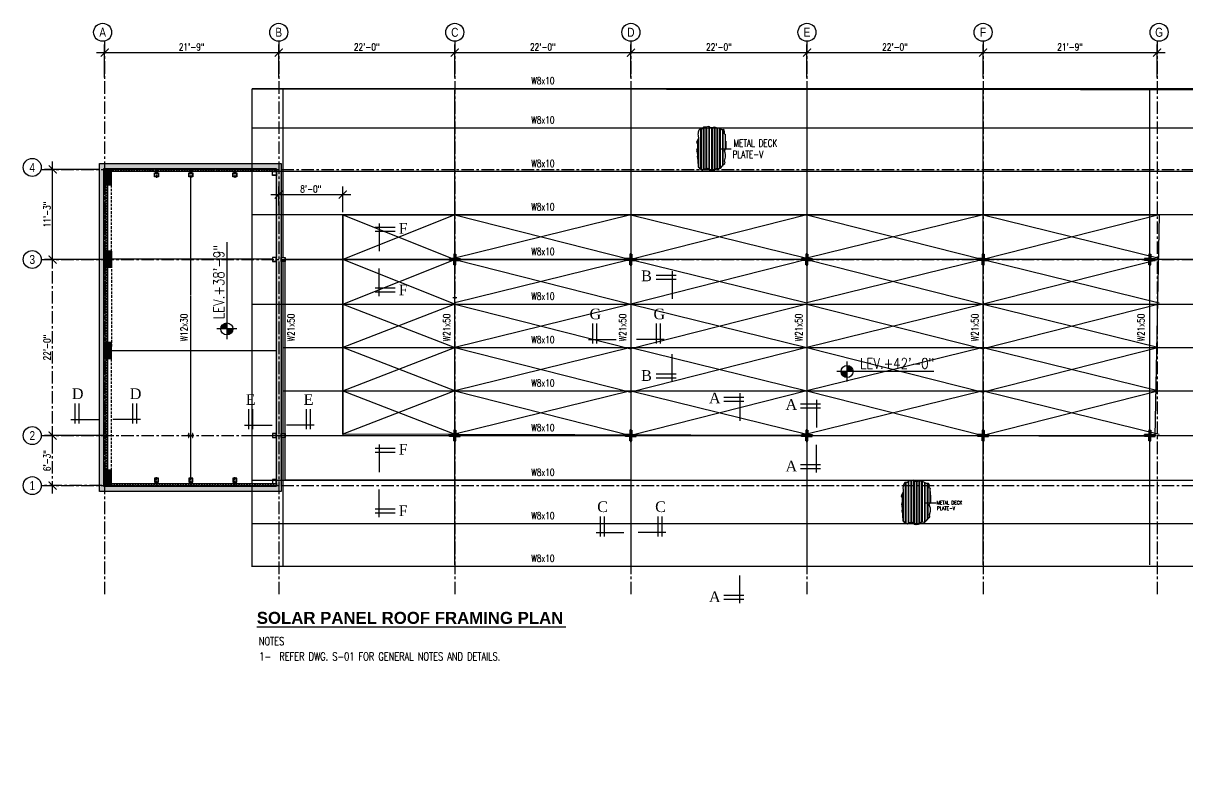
# Model space of a CAD drawing. Header units: inches. Extents: x 54519 to 57616, y 6659 to 8963.
# Drawn here: x 54519 to 56265, y 7819 to 8963 of the extents above; entities that cross this region are included whole.
import ezdxf
from ezdxf.enums import TextEntityAlignment as Align

# ---------------------------------------------------------------- set-up
doc = ezdxf.new("R2010")
doc.units = ezdxf.units.IN
doc.header["$LTSCALE"] = 15
doc.header["$MEASUREMENT"] = 0
doc.linetypes.add('CENTER', pattern=[2, 1.25, -0.25, 0.25, -0.25])
doc.linetypes.add('HIDDEN', pattern=[0.375, 0.25, -0.125])
for name, color, linetype in [('A-HATCH RCC', 8, 'Continuous'), ('A-TEXT-P', 242, 'Continuous'), ('A-WALL-BLWK', 33, 'Continuous'), ('A-WALL-RAMPED EARTH', 4, 'Continuous'), ('COLUMN', 4, 'Continuous'), ('GC', 3, 'Continuous'), ('GIRDER', 6, 'HIDDEN'), ('Grid line', 1, 'CENTER'), ('HATCH', 253, 'Continuous'), ('L', 2, 'Continuous'), ('L3', 3, 'Continuous'), ('L5', 5, 'Continuous'), ('LEVEL', 2, 'Continuous'), ('N-DIM-Z', 126, 'Continuous'), ('N-NOTE-Z', 242, 'Continuous'), ('S-COLUMN', 4, 'Continuous'), ('SLAB', 3, 'Continuous'), ('TEXT3', 4, 'Continuous'), ('WALL', 7, 'Continuous')]:
    doc.layers.add(name, color=color, linetype=linetype)
doc.layers.add('M-TEXT', color=3, linetype='Continuous', lineweight=30)
doc.styles.add('16 scale', font='arial.ttf')
doc.styles.add('3-32', font='simplex.shx', dxfattribs={"width": 0.75, "height": 10.6666})
doc.styles.add('dim', font='arial.ttf')
doc.styles.add('DIM 3_32', font='simplex.shx', dxfattribs={"width": 0.8})
doc.styles.add('GRID-NUM', font='romantic.ttf', dxfattribs={"height": 12})
doc.dimstyles.new('3-32', dxfattribs={"dimtxt": 10.666667, "dimasz": 12, "dimexe": 12, "dimexo": 4, "dimgap": 2, "dimtad": 1, "dimdec": 4, "dimzin": 3, "dimdsep": 46, "dimlunit": 4, "dimtxsty": '3-32', "dimblk": 'ARCHTICK', "dimcen": 0.046875, "dimdle": 12, "dimclrd": 1, "dimclre": 1, "dimclrt": 2, "dimadec": 0, "dimazin": 0, "dimtfac": 0.75, "dimtdec": 4, "dimtmove": 2, "dimatfit": 3, "dimldrblk": 'ARCHTICK', "dimfxl": 1, "dimfrac": 1, "dimtolj": 1, "dimtzin": 0, "dimlwd": -1, "dimlwe": -1, "dimarcsym": 0})
pattern_1 = [(45, (132.507, -3215.2033), (-1.98873782, 1.98873782), []), (135, (132.507, -3215.2033), (-1.98873782, -1.98873782), [])]
pattern_2 = [(37.5, (0, 0), (-0.06299336, 1.92682377), [0, -1.52, 0, -1.7, 0, -1.625]), (7.5, (0, 0), (1.7697767, 2.82214607), [0, -0.82, 0, -1.37, 0, -0.525]), (327.5, (-1.23, 3e-16), (3.11414186, 0.005659054), [0, -0.5, 0, -1.8, 0, -2.35]), (317.5, (-1.23, 3e-16), (3.0061266, 0.87767556), [0, -0.25, 0, -1.18, 0, -1.35])]

# ---------------------------------------------------------------- blocks, each defined once
blk = doc.blocks.new('_ARCHTICK')
at = {"color": 0, "linetype": 'ByBlock', "const_width": 0.15}
blk.add_lwpolyline([(-0.5, -0.5), (0.5, 0.5)], dxfattribs=at)
blk = doc.blocks.new('*D2')
at = {"layer": 'DEFPOINTS', "color": 0, "transparency": 16777216}
for p in [(54902.2, 8919.4), (54641.2, 8877.9), (54902.2, 8877.9)]:
    blk.add_point(p, dxfattribs=at)
at = {"layer": 'N-DIM-Z', "color": 1, "transparency": 16777216}
for p, q in [((54641.2, 8881.9), (54641.2, 8931.4)), ((54902.2, 8881.9), (54902.2, 8931.4)), ((54629.2, 8919.4), (54914.2, 8919.4))]:
    blk.add_line(p, q, dxfattribs=at)
at = {"layer": 'N-DIM-Z', "color": 1, "transparency": 16777216, "xscale": 12, "yscale": 12, "zscale": 12, "rotation": 180}
blk.add_blockref('_ARCHTICK', (54641.2, 8919.4), dxfattribs=at)
at = {"layer": 'N-DIM-Z', "color": 1, "transparency": 16777216, "xscale": 12, "yscale": 12, "zscale": 12}
blk.add_blockref('_ARCHTICK', (54902.2, 8919.4), dxfattribs=at)
at = {"layer": 'N-DIM-Z', "color": 2, "transparency": 16777216, "insert": (54771.7, 8927.8), "char_height": 10.67, "attachment_point": 5, "style": '3-32'}
blk.add_mtext('\\A1;21\'-9"', dxfattribs=at)
blk = doc.blocks.new('*D3')
at = {"layer": 'DEFPOINTS', "color": 0, "transparency": 16777216}
for p in [(54563.2, 8744.3), (54637.6, 8744.3), (54643.9, 8609.3)]:
    blk.add_point(p, dxfattribs=at)
at = {"layer": 'N-DIM-Z', "color": 1, "transparency": 16777216}
for p, q in [((54563.2, 8597.3), (54563.2, 8756.3)), ((54633.6, 8744.3), (54551.2, 8744.3)), ((54639.9, 8609.3), (54551.2, 8609.3))]:
    blk.add_line(p, q, dxfattribs=at)
at = {"layer": 'N-DIM-Z', "color": 1, "transparency": 16777216, "xscale": 12, "yscale": 12, "zscale": 12}
for p, rotation in [((54563.2, 8744.3), 90), ((54563.2, 8609.3), 270)]:
    blk.add_blockref('_ARCHTICK', p, dxfattribs=dict(at, rotation=rotation))
at = {"layer": 'N-DIM-Z', "color": 2, "transparency": 16777216, "insert": (54554.8, 8676.8), "char_height": 10.67, "attachment_point": 5, "rotation": 90, "style": '3-32'}
blk.add_mtext('\\A1;11\'-3"', dxfattribs=at)
blk = doc.blocks.new('*D4')
at = {"layer": 'DEFPOINTS', "color": 0, "transparency": 16777216}
for p in [(54563.2, 8609.3), (54637.5, 8609.3), (54649.9, 8345.3)]:
    blk.add_point(p, dxfattribs=at)
at = {"layer": 'Grid line', "color": 1, "transparency": 16777216}
for p, q in [((54633.5, 8609.3), (54551.2, 8609.3)), ((54563.2, 8333.3), (54563.2, 8621.3)), ((54645.9, 8345.3), (54551.2, 8345.3))]:
    blk.add_line(p, q, dxfattribs=at)
at = {"layer": 'Grid line', "color": 1, "transparency": 16777216, "xscale": 12, "yscale": 12, "zscale": 12}
for p, rotation in [((54563.2, 8609.3), 90), ((54563.2, 8345.3), 270)]:
    blk.add_blockref('_ARCHTICK', p, dxfattribs=dict(at, rotation=rotation))
at = {"layer": 'Grid line', "color": 2, "transparency": 16777216, "insert": (54554.8, 8477.3), "char_height": 10.67, "attachment_point": 5, "rotation": 90, "style": '3-32'}
blk.add_mtext('\\A1;22\'-0"', dxfattribs=at)
blk = doc.blocks.new('*D5')
at = {"layer": 'DEFPOINTS', "color": 0, "transparency": 16777216}
for p in [(55166.2, 8919.4), (54902.2, 8877.9), (55166.2, 8877.9)]:
    blk.add_point(p, dxfattribs=at)
at = {"layer": 'N-DIM-Z', "color": 1, "transparency": 16777216}
for p, q in [((54902.2, 8881.9), (54902.2, 8931.4)), ((55166.2, 8881.9), (55166.2, 8931.4)), ((54890.2, 8919.4), (55178.2, 8919.4))]:
    blk.add_line(p, q, dxfattribs=at)
at = {"layer": 'N-DIM-Z', "color": 1, "transparency": 16777216, "xscale": 12, "yscale": 12, "zscale": 12, "rotation": 180}
blk.add_blockref('_ARCHTICK', (54902.2, 8919.4), dxfattribs=at)
at = {"layer": 'N-DIM-Z', "color": 1, "transparency": 16777216, "xscale": 12, "yscale": 12, "zscale": 12}
blk.add_blockref('_ARCHTICK', (55166.2, 8919.4), dxfattribs=at)
at = {"layer": 'N-DIM-Z', "color": 2, "transparency": 16777216, "insert": (55034.2, 8927.8), "char_height": 10.67, "attachment_point": 5, "style": '3-32'}
blk.add_mtext('\\A1;22\'-0"', dxfattribs=at)
blk = doc.blocks.new('*D6')
at = {"layer": 'DEFPOINTS', "color": 0, "transparency": 16777216}
for p in [(55430.2, 8919.4), (55166.2, 8877.9), (55430.2, 8877.9)]:
    blk.add_point(p, dxfattribs=at)
at = {"layer": 'N-DIM-Z', "color": 1, "transparency": 16777216}
for p, q in [((55166.2, 8881.9), (55166.2, 8931.4)), ((55430.2, 8881.9), (55430.2, 8931.4)), ((55154.2, 8919.4), (55442.2, 8919.4))]:
    blk.add_line(p, q, dxfattribs=at)
at = {"layer": 'N-DIM-Z', "color": 1, "transparency": 16777216, "xscale": 12, "yscale": 12, "zscale": 12, "rotation": 180}
blk.add_blockref('_ARCHTICK', (55166.2, 8919.4), dxfattribs=at)
at = {"layer": 'N-DIM-Z', "color": 1, "transparency": 16777216, "xscale": 12, "yscale": 12, "zscale": 12}
blk.add_blockref('_ARCHTICK', (55430.2, 8919.4), dxfattribs=at)
at = {"layer": 'N-DIM-Z', "color": 2, "transparency": 16777216, "insert": (55298.2, 8927.8), "char_height": 10.67, "attachment_point": 5, "style": '3-32'}
blk.add_mtext('\\A1;22\'-0"', dxfattribs=at)
blk = doc.blocks.new('*D7')
at = {"layer": 'DEFPOINTS', "color": 0, "transparency": 16777216}
for p in [(55694.2, 8919.4), (55430.2, 8877.9), (55694.2, 8877.9)]:
    blk.add_point(p, dxfattribs=at)
at = {"layer": 'N-DIM-Z', "color": 1, "transparency": 16777216}
for p, q in [((55430.2, 8881.9), (55430.2, 8931.4)), ((55694.2, 8881.9), (55694.2, 8931.4)), ((55418.2, 8919.4), (55706.2, 8919.4))]:
    blk.add_line(p, q, dxfattribs=at)
at = {"layer": 'N-DIM-Z', "color": 1, "transparency": 16777216, "xscale": 12, "yscale": 12, "zscale": 12, "rotation": 180}
blk.add_blockref('_ARCHTICK', (55430.2, 8919.4), dxfattribs=at)
at = {"layer": 'N-DIM-Z', "color": 1, "transparency": 16777216, "xscale": 12, "yscale": 12, "zscale": 12}
blk.add_blockref('_ARCHTICK', (55694.2, 8919.4), dxfattribs=at)
at = {"layer": 'N-DIM-Z', "color": 2, "transparency": 16777216, "insert": (55562.2, 8927.8), "char_height": 10.67, "attachment_point": 5, "style": '3-32'}
blk.add_mtext('\\A1;22\'-0"', dxfattribs=at)
blk = doc.blocks.new('*D8')
at = {"layer": 'DEFPOINTS', "color": 0, "transparency": 16777216}
for p in [(55958.2, 8919.4), (55694.2, 8877.9), (55958.2, 8877.9)]:
    blk.add_point(p, dxfattribs=at)
at = {"layer": 'N-DIM-Z', "color": 1, "transparency": 16777216}
for p, q in [((55694.2, 8881.9), (55694.2, 8931.4)), ((55958.2, 8881.9), (55958.2, 8931.4)), ((55682.2, 8919.4), (55970.2, 8919.4))]:
    blk.add_line(p, q, dxfattribs=at)
at = {"layer": 'N-DIM-Z', "color": 1, "transparency": 16777216, "xscale": 12, "yscale": 12, "zscale": 12, "rotation": 180}
blk.add_blockref('_ARCHTICK', (55694.2, 8919.4), dxfattribs=at)
at = {"layer": 'N-DIM-Z', "color": 1, "transparency": 16777216, "xscale": 12, "yscale": 12, "zscale": 12}
blk.add_blockref('_ARCHTICK', (55958.2, 8919.4), dxfattribs=at)
at = {"layer": 'N-DIM-Z', "color": 2, "transparency": 16777216, "insert": (55826.2, 8927.8), "char_height": 10.67, "attachment_point": 5, "style": '3-32'}
blk.add_mtext('\\A1;22\'-0"', dxfattribs=at)
blk = doc.blocks.new('*D9')
at = {"layer": 'DEFPOINTS', "color": 0, "transparency": 16777216}
for p in [(56219.2, 8919.4), (55958.2, 8877.9), (56219.2, 8877.9)]:
    blk.add_point(p, dxfattribs=at)
at = {"layer": 'N-DIM-Z', "color": 1, "transparency": 16777216}
for p, q in [((55958.2, 8881.9), (55958.2, 8931.4)), ((56219.2, 8881.9), (56219.2, 8931.4)), ((55946.2, 8919.4), (56231.2, 8919.4))]:
    blk.add_line(p, q, dxfattribs=at)
at = {"layer": 'N-DIM-Z', "color": 1, "transparency": 16777216, "xscale": 12, "yscale": 12, "zscale": 12, "rotation": 180}
blk.add_blockref('_ARCHTICK', (55958.2, 8919.4), dxfattribs=at)
at = {"layer": 'N-DIM-Z', "color": 1, "transparency": 16777216, "xscale": 12, "yscale": 12, "zscale": 12}
blk.add_blockref('_ARCHTICK', (56219.2, 8919.4), dxfattribs=at)
at = {"layer": 'N-DIM-Z', "color": 2, "transparency": 16777216, "insert": (56088.7, 8927.8), "char_height": 10.67, "attachment_point": 5, "style": '3-32'}
blk.add_mtext('\\A1;21\'-9"', dxfattribs=at)
blk = doc.blocks.new('*D10')
at = {"layer": 'DEFPOINTS', "color": 0, "transparency": 16777216}
for p in [(54563.2, 8345.3), (54637.6, 8345.3), (54641.1, 8270.3)]:
    blk.add_point(p, dxfattribs=at)
at = {"layer": 'Grid line', "color": 1, "transparency": 16777216}
for p, q in [((54633.6, 8345.3), (54551.2, 8345.3)), ((54563.2, 8258.3), (54563.2, 8357.3)), ((54637.1, 8270.3), (54551.2, 8270.3))]:
    blk.add_line(p, q, dxfattribs=at)
at = {"layer": 'Grid line', "color": 1, "transparency": 16777216, "xscale": 12, "yscale": 12, "zscale": 12}
for p, rotation in [((54563.2, 8345.3), 90), ((54563.2, 8270.3), 270)]:
    blk.add_blockref('_ARCHTICK', p, dxfattribs=dict(at, rotation=rotation))
at = {"layer": 'Grid line', "color": 2, "transparency": 16777216, "insert": (54554.8, 8307.8), "char_height": 10.67, "attachment_point": 5, "rotation": 90, "style": '3-32'}
blk.add_mtext('\\A1;6\'-3"', dxfattribs=at)
blk = doc.blocks.new('A$C0F680D12')
at = {"layer": 'L3'}
blk.add_line((0, -6), (0, 35.5), dxfattribs=at)
at = {"layer": 'L5'}
for p, q in [((-24, 6), (6, 6)), ((-24, 0), (6, 0))]:
    blk.add_line(p, q, dxfattribs=at)
blk = doc.blocks.new('A$C2F407CD1')
at = {"layer": 'Grid line'}
h = blk.add_hatch(dxfattribs=at)
h.set_pattern_fill('_USER', color=256, scale=0.25, angle=45, style=0, pattern_type=0)
h.set_pattern_definition([(45, (-54902.19013, -10400.79056), (-0.1767766953, 0.1767766953), [])])
edge = h.paths.add_edge_path()
edge.add_line((2.8, -5.8), (0.4, -5.8))
edge.add_arc((0.4, -5.6), 0.188, 180, 270, ccw=False)
edge.add_line((0.2, -5.6), (0.2, -0.6))
edge.add_arc((0.4, -0.6), 0.188, 90, 180, ccw=False)
edge.add_line((0.4, -0.4), (2.8, -0.4))
edge.add_arc((2.8, -0.2), 0.188, 270, 360)
edge.add_line((3, -0.2), (3, 0))
edge.add_line((3, 0), (-3, 0))
edge.add_line((-3, 0), (-3, -0.2))
edge.add_arc((-2.8, -0.2), 0.188, 180, 270)
edge.add_line((-2.8, -0.4), (-0.4, -0.4))
edge.add_arc((-0.4, -0.6), 0.187, 0, 90, ccw=False)
edge.add_line((-0.2, -0.6), (-0.2, -5.6))
edge.add_arc((-0.4, -5.6), 0.188, -90, 0, ccw=False)
edge.add_line((-0.4, -5.8), (-2.8, -5.8))
edge.add_arc((-2.8, -6), 0.188, 90, 180)
edge.add_line((-3, -6), (-3, -6.2))
edge.add_line((-3, -6.2), (3, -6.2))
edge.add_line((3, -6.2), (3, -6))
edge.add_arc((2.8, -6), 0.187, 360, 450)
blk.add_line((0, 1.7), (0, 1.7))
at = {"layer": 'COLUMN', "color": 4}
blk.add_lwpolyline([(2.8, -5.8), (0.4, -5.8, -0.414214), (0.2, -5.6), (0.2, -0.6, -0.414214), (0.4, -0.4), (2.8, -0.4, 0.414214), (3, -0.2), (3, 0), (-3, 0), (-3, -0.2, 0.414214), (-2.8, -0.4), (-0.4, -0.4, -0.414214), (-0.2, -0.6), (-0.2, -5.6, -0.414214), (-0.4, -5.8), (-2.8, -5.8, 0.414214), (-3, -6), (-3, -6.2), (3, -6.2), (3, -6, 0.414214)], format="xyb", close=True, dxfattribs=at)
at = {"layer": 'Grid line'}
blk.add_line((0, -7.7), (0, 1.7), dxfattribs=at)
blk = doc.blocks.new('A$C45494CF1')
at = {"layer": 'HATCH'}
h = blk.add_hatch(dxfattribs=at)
h.set_pattern_fill('_USER', color=1, scale=0.375, angle=45, style=0, pattern_type=0)
h.set_pattern_definition([(45, (-54885.99333, -10015.80953), (-0.265165043, 0.265165043), [])])
h.paths.add_polyline_path([(1, 0), (-1, 0), (-1, -2), (1, -2)])
h.paths.add_polyline_path([(0.8, -1.8), (-0.8, -1.8), (-0.8, -0.2), (0.8, -0.2)], flags=16)
h = blk.add_hatch(dxfattribs=at)
h.set_pattern_fill('_USER', color=1, scale=0.375, angle=45, style=0, pattern_type=0)
h.set_pattern_definition([(45, (-54324.65777, -10363.3381), (-0.265165043, 0.265165043), [])])
h.paths.add_polyline_path([(3, -2), (-3, -2), (-3, -8), (3, -8)])
h.paths.add_polyline_path([(2.5, -2.5), (2.5, -7.5), (-2.5, -7.5), (-2.5, -2.5)], flags=16)
at = {"layer": 'Grid line', "ltscale": 0.25}
blk.add_line((0, 2.4), (0, -10.1), dxfattribs=at)
at = {"layer": 'S-COLUMN', "color": 4}
for points in [[(-1, 0), (1, 0), (1, -2), (-1, -2)], [(-3, -2), (3, -2), (3, -8), (-3, -8)], [(-2.5, -2.5), (2.5, -2.5), (2.5, -7.5), (-2.5, -7.5)], [(-0.8, -0.2), (0.8, -0.2), (0.8, -1.8), (-0.8, -1.8)]]:
    blk.add_lwpolyline(points, close=True, dxfattribs=at)
blk = doc.blocks.new('A$C56BC41D7')
at = {"layer": 'HATCH'}
h = blk.add_hatch(dxfattribs=at)
h.set_pattern_fill('_USER', color=1, scale=0.375, angle=45, style=0, pattern_type=0)
h.set_pattern_definition([(45, (0, 0), (-0.265165, 0.265165), [])])
edge = h.paths.add_edge_path()
edge.add_line((0.5, 6.8), (0.5, 0.8))
edge.add_arc((0.8, 0.8), 0.25, 180, 270)
edge.add_line((0.8, 0.5), (6.8, 0.5))
edge.add_arc((6.8, 0.2), 0.25, 0, 90, ccw=False)
edge.add_line((7, 0.2), (7, 0))
edge.add_line((7, 0), (0, 0))
edge.add_line((0, 0), (0, 7))
edge.add_line((0, 7), (0.2, 7))
edge.add_arc((0.2, 6.8), 0.25, 0, 90, ccw=False)
at = {"layer": 'COLUMN', "color": 4}
blk.add_lwpolyline([(0, 0), (0, 7), (0.2, 7, -0.414214), (0.5, 6.8), (0.5, 0.8, 0.414214), (0.8, 0.5), (6.8, 0.5, -0.414214), (7, 0.2), (7, 0)], format="xyb", close=True, dxfattribs=at)
blk = doc.blocks.new('A$C3C504F40')
at = {"layer": 'HATCH'}
h = blk.add_hatch(dxfattribs=at)
h.set_pattern_fill('_USER', color=1, scale=0.375, angle=45, style=0, pattern_type=0)
h.set_pattern_definition([(45, (-54890.24333, -10014.80784), (-0.265165043, 0.265165043), [])])
h.paths.add_polyline_path([(-3.2, 1), (-5.2, 1), (-5.2, -1), (-3.2, -1)])
h.paths.add_polyline_path([(-3.5, -0.7), (-5, -0.7), (-5, 0.8), (-3.5, 0.8)], flags=16)
h = blk.add_hatch(dxfattribs=at)
h.set_pattern_fill('_USER', color=1, scale=0.375, angle=45, style=0, pattern_type=0)
h.set_pattern_definition([(45, (-54885.99333, -10010.55784), (-0.265165043, 0.265165043), [])])
h.paths.add_polyline_path([(1, 5.3), (-1, 5.3), (-1, 3.3), (1, 3.3)])
h.paths.add_polyline_path([(0.8, 3.5), (-0.8, 3.5), (-0.8, 5), (0.8, 5)], flags=16)
h = blk.add_hatch(dxfattribs=at)
h.set_pattern_fill('_USER', color=1, scale=0.375, angle=45, style=0, pattern_type=0)
h.set_pattern_definition([(45, (-54881.74333, -10014.80784), (-0.265165043, 0.265165043), [])])
h.paths.add_polyline_path([(5.2, 1), (3.2, 1), (3.2, -1), (5.2, -1)])
h.paths.add_polyline_path([(5, -0.7), (3.5, -0.7), (3.5, 0.8), (5, 0.8)], flags=16)
h = blk.add_hatch(dxfattribs=at)
h.set_pattern_fill('_USER', color=1, scale=0.375, angle=45, style=0, pattern_type=0)
h.set_pattern_definition([(45, (-54885.99333, -10019.05784), (-0.265165043, 0.265165043), [])])
h.paths.add_polyline_path([(1, -3.2), (-1, -3.2), (-1, -5.2), (1, -5.2)])
h.paths.add_polyline_path([(0.8, -5), (-0.8, -5), (-0.8, -3.5), (0.8, -3.5)], flags=16)
at = {"layer": 'Grid line', "ltscale": 0.25}
for p, q in [((9.5, 0), (-9.5, 0)), ((0, -9.7), (0, 9.7))]:
    blk.add_line(p, q, dxfattribs=at)
at = {"layer": 'S-COLUMN', "color": 4}
for points in [[(-5.2, 1), (-3.2, 1), (-3.2, -1), (-5.2, -1)], [(-5, 0.8), (-3.5, 0.8), (-3.5, -0.7), (-5, -0.7)], [(-1, 5.3), (1, 5.3), (1, 3.3), (-1, 3.3)], [(-0.8, 5), (0.8, 5), (0.8, 3.5), (-0.8, 3.5)], [(3.2, 1), (5.2, 1), (5.2, -1), (3.2, -1)], [(3.5, 0.8), (5, 0.8), (5, -0.7), (3.5, -0.7)], [(-1, -3.2), (1, -3.2), (1, -5.2), (-1, -5.2)], [(-0.8, -3.5), (0.8, -3.5), (0.8, -5), (-0.8, -5)]]:
    blk.add_lwpolyline(points, close=True, dxfattribs=at)
at = {"layer": 'Grid line', "color": 4, "xscale": -1}
blk.add_blockref('A$C56BC41D7', (-1, 1), dxfattribs=at)
at = {"layer": 'Grid line', "color": 4}
blk.add_blockref('A$C56BC41D7', (1, 1), dxfattribs=at)
at = {"layer": 'Grid line', "color": 4, "rotation": 180}
blk.add_blockref('A$C56BC41D7', (-1, -1), dxfattribs=at)
at = {"layer": 'Grid line', "color": 4, "xscale": -1, "rotation": 180}
blk.add_blockref('A$C56BC41D7', (1, -1), dxfattribs=at)
blk = doc.blocks.new('A$C06E30DF9')
at = {"layer": 'GIRDER', "color": 2, "linetype": 'Continuous', "ltscale": 5}
for p, q in [((14.3, 4.5), (60.3, 4.5)), ((35, 6.3), (56.2, 6.3)), ((-6.8, -26.5), (120.4, -26.5)), ((-6.5, -28.2), (121.6, -28.2)), ((-6.5, -28.2), (121.6, -28.2)), ((-5.5, -34.7), (123.1, -34.7)), ((-5.2, -20.1), (115.8, -20.1)), ((-4.9, -18.3), (116, -18.3)), ((-3.2, -11.9), (116.3, -11.9)), ((-2.3, -10.1), (115.9, -10.1)), ((0.2, -1.9), (106.9, -1.9)), ((0.5, -3.7), (109.6, -3.7)), ((-9.2, -44.6), (119.5, -44.6)), ((-8.5, -42.9), (121.5, -42.9)), ((-7.9, -51), (116.6, -51)), ((-7.6, -52.8), (116.8, -52.8)), ((-7.6, -52.8), (116.8, -52.8)), ((-7, -59.2), (119.2, -59.2)), ((-5.9, -61), (120.3, -61)), ((-5.3, -36.4), (123.3, -36.4)), ((-5.3, -36.4), (123.3, -36.4)), ((-2.4, -67.4), (119.8, -67.4)), ((-2.4, -69.2), (119.1, -69.2)), ((27.5, -75.6), (113.2, -75.6)), ((30.1, -77.4), (96.7, -77.4))]:
    blk.add_line(p, q, dxfattribs=at)
at = {"layer": 'SLAB', "color": 1, "linetype": 'Continuous', "ltscale": 5}
blk.add_lwpolyline([(1.2, 1.2), (0, 0), (0.7, -5.3), (-2.9, -11.1), (-4.3, -15.1), (-5.4, -21.2), (-6.8, -26.4), (-5.9, -31.5), (-4.9, -40.2), (-8.3, -42.4), (-9.2, -44.7), (-7.5, -53.2), (-7, -60.4), (-2.4, -63), (-2.4, -70.1), (2.2, -73.9), (7.8, -76), (11.7, -75.8), (13.4, -77), (18.1, -76), (26.8, -75.1), (33.4, -79.7), (38.9, -81.1), (42.8, -78.5), (54.5, -78.1), (62.5, -81), (67.4, -79.5), (76.9, -78.3), (82.2, -79.4), (85.3, -78.2), (93.6, -77.6), (101.2, -77.1), (104.4, -76.5), (112.6, -76.3), (114.2, -74.4), (118.2, -71.3), (120.7, -65.3), (121.2, -62.5), (117.3, -56.1), (116.1, -47.7), (122.2, -42.2), (123.3, -37.4), (123.3, -36.2), (122.4, -29.4), (121.1, -27.4), (115.7, -20.5), (116.5, -13.6), (116.2, -10.4), (113.6, -7.5), (110.1, -4.1), (104.4, -0.2), (101.7, 3.7), (100, 4.1), (98.7, 4.6), (94.7, 3), (83, 6.1), (74.5, 6.1), (69.6, 4.4), (63.9, 2.7), (58.6, 5.3), (52.3, 7.8), (45.3, 7.2), (39, 7.8), (34.2, 6), (27.1, 6), (19.8, 5.4), (15.4, 6.1), (13.1, 2.8), (6.5, 3.1)], close=True, dxfattribs=at)
blk = doc.blocks.new('*D104')
at = {"layer": 'DEFPOINTS', "color": 0, "transparency": 16777216}
for p in [(54998.2, 8706.8), (54902.2, 8686.2), (54998.2, 8676.3)]:
    blk.add_point(p, dxfattribs=at)
at = {"layer": 'N-DIM-Z', "color": 1, "transparency": 16777216}
for p, q in [((54902.2, 8690.2), (54902.2, 8718.8)), ((54998.2, 8680.3), (54998.2, 8718.8)), ((54890.2, 8706.8), (55010.2, 8706.8))]:
    blk.add_line(p, q, dxfattribs=at)
at = {"layer": 'N-DIM-Z', "color": 1, "transparency": 16777216, "xscale": 12, "yscale": 12, "zscale": 12, "rotation": 180}
blk.add_blockref('_ARCHTICK', (54902.2, 8706.8), dxfattribs=at)
at = {"layer": 'N-DIM-Z', "color": 1, "transparency": 16777216, "xscale": 12, "yscale": 12, "zscale": 12}
blk.add_blockref('_ARCHTICK', (54998.2, 8706.8), dxfattribs=at)
at = {"layer": 'N-DIM-Z', "color": 2, "transparency": 16777216, "insert": (54950.2, 8715.1), "char_height": 10.67, "attachment_point": 5, "style": '3-32'}
blk.add_mtext('\\A1;8\'-0"', dxfattribs=at)

msp = doc.modelspace()

# ---------------------------------------------------------------- hatches: boundary and pattern name
at = {"layer": 'A-HATCH RCC'}
h = msp.add_hatch(dxfattribs=at)
h.set_pattern_fill('AR-SAND', color=256)
h.set_pattern_definition(pattern_2)
h.paths.add_polyline_path([(54902.1901309, 8269.3055412), (54898.6955619, 8269.3055412), (54651.6967356, 8269.3055412), (54639.6955619, 8269.3055412), (54639.6955619, 8270.3073403), (54633.6977038, 8270.3073403), (54633.6977037, 8261.3056474), (54902.1901309, 8261.3056547)])
h.paths.add_polyline_path([(54639.6955619, 8293.3056474), (54639.6957045, 8345.3073403), (54633.6977042, 8345.3073403), (54633.6977038, 8270.3073403), (54639.6955619, 8270.3073403)])
h.paths.add_polyline_path([(54639.6960212, 8460.8056474), (54639.6955619, 8460.8056474), (54639.6955619, 8484.8056474), (54639.6967356, 8721.3056502), (54639.6967356, 8745.3056502), (54641.1901309, 8745.3056502), (54641.1901309, 8753.3056496), (54633.6977064, 8753.3056489), (54633.6977042, 8345.3073403), (54639.6957045, 8345.3073403)])
h.paths.add_polyline_path([(54898.6955619, 8753.3056733), (54641.1901309, 8753.3056496), (54641.1901309, 8745.3056502), (54651.6979093, 8745.3056502), (54898.6955619, 8745.3056474)])
h = msp.add_hatch(dxfattribs=at)
h.set_pattern_fill('ANSI37', color=256, scale=22.5)
h.set_pattern_definition(pattern_1)
h.paths.add_polyline_path([(54907.6957732, 8752.3056502), (54907.6957731, 8745.3056474), (54903.6955619, 8745.3056474), (54902.1955619, 8745.3056502), (54907.6957732, 8745.3056502)])
h.paths.add_polyline_path([(54902.1955619, 8741.3056474), (54651.6979093, 8741.3056474), (54901.1957675, 8741.3056489)])
h.paths.add_polyline_path([(54898.6967356, 8741.3056474), (54898.6967357, 8745.3056475), (54651.6979093, 8745.3056502), (54651.6979093, 8741.3056474)])
h = msp.add_hatch(dxfattribs=at)
h.set_pattern_fill('AR-SAND', color=256)
h.set_pattern_definition(pattern_2)
h.paths.add_polyline_path([(54905.6858737, 8753.3056489), (54898.6955619, 8753.3056489), (54898.6955619, 8269.3055412), (54905.6858737, 8269.3055412)])
h = msp.add_hatch(dxfattribs=at)
h.set_pattern_fill('ANSI37', color=256, scale=22.5)
h.set_pattern_definition(pattern_1)
h.paths.add_polyline_path([(54645.6963648, 8460.8056056), (54641.1955619, 8460.805637), (54641.1955619, 8293.3056474), (54645.6967356, 8293.3056474)])
h.paths.add_polyline_path([(54641.1955619, 8460.805637), (54639.6960212, 8460.8056474), (54639.6955619, 8293.3056474), (54641.1955619, 8293.3056474)])
h.paths.add_polyline_path([(54645.6963648, 8597.8056083), (54641.1955619, 8597.8056397), (54641.1955619, 8484.8056474), (54645.6967356, 8484.8056474)])
h.paths.add_polyline_path([(54641.1955619, 8597.8056397), (54639.6963969, 8597.8056502), (54639.6960871, 8484.8056474), (54641.1955619, 8484.8056474)])
h.paths.add_polyline_path([(54645.6979093, 8721.3056502), (54641.1955619, 8721.3056502), (54641.1955619, 8621.8056502), (54645.6990399, 8621.8056502)])
h.paths.add_polyline_path([(54641.1955619, 8721.3056502), (54639.6967356, 8721.3056502), (54639.6964628, 8621.8056502), (54641.1955619, 8621.8056502)])
h = msp.add_hatch(dxfattribs=at)
h.set_pattern_fill('ANSI37', color=256, scale=22.5)
h.set_pattern_definition(pattern_1)
h.paths.add_polyline_path([(54898.6955619, 8270.3056474), (54898.6955619, 8273.3056474), (54651.6967356, 8273.3056474), (54651.6967356, 8270.3056474)])
h.paths.add_polyline_path([(54898.6955619, 8269.3055412), (54898.6955619, 8270.3056474), (54651.6967356, 8270.3056474), (54651.6967356, 8269.3055412)])
at = {"layer": 'HATCH'}
h = msp.add_hatch(dxfattribs=at)
h.set_pattern_fill('_USER', color=1, angle=45, style=0, pattern_type=0)
h.set_pattern_definition([(45, (375.0607, -4167.4203), (-0.707106781, 0.707106781), [])])
h.paths.add_polyline_path([(54639.6967356, 8721.3056502), (54651.6967356, 8721.3056502), (54651.6967356, 8745.3056502), (54639.6967356, 8745.3056502)])
h = msp.add_hatch(dxfattribs=at)
h.set_pattern_fill('_USER', color=1, angle=45, style=0, pattern_type=0)
h.set_pattern_definition([(45, (375.0618, -4290.9203), (-0.707106781, 0.707106781), [])])
h.paths.add_polyline_path([(54639.6978662, 8597.8056502), (54651.6978662, 8597.8056502), (54651.6978662, 8621.8056502), (54639.6978662, 8621.8056502)])
h = msp.add_hatch(dxfattribs=at)
h.set_pattern_fill('_USER', color=1, angle=45, style=0, pattern_type=0)
h.set_pattern_definition([(45, (375.0595, -4427.9203), (-0.707106781, 0.707106781), [])])
h.paths.add_polyline_path([(54639.6955619, 8460.8056474), (54651.6955619, 8460.8056474), (54651.6955619, 8484.8056474), (54639.6955619, 8484.8056474)])
h = msp.add_hatch(dxfattribs=at)
h.set_pattern_fill('_USER', color=1, angle=45, style=0, pattern_type=0)
h.set_pattern_definition([(45, (375.0595, -4619.4203), (-0.707106781, 0.707106781), [])])
h.paths.add_polyline_path([(54639.6955619, 8269.3056474), (54651.6955619, 8269.3056474), (54651.6955619, 8293.3056474), (54639.6955619, 8293.3056474)])
at = {"layer": 'LEVEL'}
h = msp.add_hatch(color=2, dxfattribs=at)
h.paths.add_polyline_path([(54824.4415895, 8505.1824267), (54824.4415895, 8496.1374267, 0.4142135624), (54833.4865895, 8505.1824267)])
h.paths.add_polyline_path([(54815.3965895, 8505.1824267), (54824.4415895, 8505.1824267), (54824.4415895, 8514.2274267, 0.4142135624)])
h = msp.add_hatch(color=2, dxfattribs=at)
h.paths.add_polyline_path([(55754.2721789, 8441.4100985), (55745.2271789, 8441.4100985, 0.4142135624), (55754.2721789, 8432.3650985)])
h.paths.add_polyline_path([(55754.2721789, 8450.4550985), (55754.2721789, 8441.4100985), (55763.3171789, 8441.4100985, 0.4142135624)])

# ---------------------------------------------------------------- linework, layer by layer
at = {"layer": 'A-TEXT-P', "color": 4}
msp.add_line((54869.1630617, 8058.5949519), (55332.6225602, 8058.5949519), dxfattribs=at)
at = {"layer": 'A-WALL-BLWK'}
msp.add_line((55163.1955619, 8552.3056474), (55169.1955619, 8552.3056474), dxfattribs=at)
at = {"layer": 'A-WALL-RAMPED EARTH'}
for p, q in [((54898.6967356, 8753.3056489), (54905.6858737, 8753.3056489)), ((54905.6858737, 8753.3056489), (54905.6846706, 8261.3056474))]:
    msp.add_line(p, q, dxfattribs=at)
for points in [[(54905.6846706, 8261.3056548), (54633.6977037, 8261.3056474), (54633.6977064, 8753.3056489), (54898.6967356, 8753.3056733)], [(54898.6967456, 8741.3056474), (54651.6979093, 8741.3056474), (54651.6979093, 8745.3056502), (54639.6967356, 8745.3056502), (54639.6967356, 8721.3056502), (54645.6979093, 8721.3056502), (54645.6990399, 8621.8056502), (54639.6990399, 8621.8056502), (54639.6990399, 8597.8056502), (54645.6963648, 8597.8056083), (54645.6967356, 8484.8056474), (54639.6967356, 8484.8056474), (54639.6967356, 8460.8056474), (54645.6963648, 8460.8056056), (54645.6967356, 8293.3056474), (54639.6967356, 8293.3056474), (54639.6967356, 8269.3055412), (54651.6967356, 8269.3055412), (54651.6967356, 8273.3056474), (54898.6955619, 8273.3056474), (54898.6967161, 8745.3056474), (54651.6979093, 8745.3056502)]]:
    msp.add_lwpolyline(points, dxfattribs=at)
at = {"layer": 'COLUMN'}
for points in [[(54892.6967356, 8741.3056474), (54898.6967356, 8741.3056474), (54898.6967356, 8735.3056474), (54892.6967356, 8735.3056474)], [(54892.9467356, 8741.0556474), (54898.4467356, 8741.0556474), (54898.4467356, 8735.5556474), (54892.9467356, 8735.5556474)], [(54892.6967356, 8606.3056474), (54898.6967356, 8606.3056474), (54898.6967356, 8612.3056474), (54892.6967356, 8612.3056474)], [(54892.9467356, 8606.5556474), (54898.4467356, 8606.5556474), (54898.4467356, 8612.0556474), (54892.9467356, 8612.0556474)], [(54911.6858737, 8606.3056474), (54905.6858737, 8606.3056474), (54905.6858737, 8612.3056474), (54911.6858737, 8612.3056474)], [(54911.4358737, 8606.5556474), (54905.9358737, 8606.5556474), (54905.9358737, 8612.0556474), (54911.4358737, 8612.0556474)], [(54892.7009929, 8342.3056474), (54898.7009929, 8342.3056474), (54898.7009929, 8348.3056474), (54892.7009929, 8348.3056474)], [(54892.9509929, 8342.5556474), (54898.4509929, 8342.5556474), (54898.4509929, 8348.0556474), (54892.9509929, 8348.0556474)], [(54911.6901309, 8342.3056474), (54905.6901309, 8342.3056474), (54905.6901309, 8348.3056474), (54911.6901309, 8348.3056474)], [(54911.4401309, 8342.5556474), (54905.9401309, 8342.5556474), (54905.9401309, 8348.0556474), (54911.4401309, 8348.0556474)], [(54892.6967356, 8273.3056474), (54898.6967356, 8273.3056474), (54898.6967356, 8279.3056474), (54892.6967356, 8279.3056474)], [(54892.9467356, 8273.5556474), (54898.4467356, 8273.5556474), (54898.4467356, 8279.0556474), (54892.9467356, 8279.0556474)]]:
    msp.add_lwpolyline(points, close=True, dxfattribs=at)
at = {"layer": 'GC'}
for p, q in [((54898.6967456, 8745.3056474), (54898.6967456, 8741.3056474)), ((54907.6957732, 8745.3056502), (54908.6858737, 8745.3056502)), ((54639.6967356, 8721.3056502), (54639.6955619, 8293.3056474)), ((54651.6967356, 8269.3055412), (54898.6955619, 8269.3055412)), ((54898.6955619, 8273.3056474), (54898.6955619, 8269.3055412)), ((54907.6967356, 8269.3055412), (54908.6901309, 8269.3055412))]:
    msp.add_line(p, q, dxfattribs=at)
at = {"layer": 'GC', "color": 1}
for p, q in [((54998.1901309, 8676.3073403), (55166.1901309, 8609.3073403)), ((55166.1901309, 8676.3073403), (54998.1901309, 8609.3073403)), ((55166.1901309, 8676.3073403), (55430.1901309, 8609.3073403)), ((55430.1901309, 8676.3073403), (55166.1901309, 8611.3057452)), ((55694.1901309, 8676.3073403), (55430.1901309, 8609.3073403)), ((55430.1901309, 8676.3073403), (55694.1901309, 8611.3057452)), ((55694.1901309, 8676.3073403), (55958.1901309, 8609.3073403)), ((55958.1901309, 8676.3073403), (55694.1901309, 8611.3057452)), ((56222.1901309, 8676.3073403), (55958.1901309, 8609.3073403)), ((55958.1901309, 8676.3073403), (56222.1901309, 8611.3057452)), ((54998.1901309, 8542.3073403), (55166.1901309, 8609.3073403)), ((55166.1901309, 8542.3073403), (54998.1901309, 8609.3073403)), ((55166.1901309, 8609.3073403), (55430.1901309, 8542.3073403)), ((55430.1901309, 8609.3073403), (55166.1901309, 8544.3057452)), ((55694.1901309, 8609.3073403), (55430.1901309, 8542.3073403)), ((55430.1901309, 8609.3073403), (55694.1901309, 8544.3057452)), ((55694.1901309, 8609.3073403), (55958.1901309, 8542.3073403)), ((55958.1901309, 8609.3073403), (55694.1901309, 8544.3057452)), ((56222.1901309, 8609.3073403), (55958.1901309, 8542.3073403)), ((55958.1901309, 8609.3073403), (56222.1901309, 8544.3057452)), ((54998.1901309, 8542.3073403), (55166.1901309, 8477.3073403)), ((55166.1901309, 8542.3073403), (54998.1901309, 8477.3089354)), ((55166.1901309, 8542.3073403), (55430.1901309, 8475.3073403)), ((55430.1901309, 8542.3073403), (55166.1901309, 8477.3057452)), ((55694.1901309, 8542.3073403), (55430.1901309, 8475.3073403)), ((55430.1901309, 8542.3073403), (55694.1901309, 8477.3057452)), ((55694.1901309, 8542.3073403), (55958.1901309, 8475.3073403)), ((55958.1901309, 8542.3073403), (55694.1901309, 8477.3057452)), ((56222.1901309, 8542.3073403), (55958.1901309, 8475.3073403)), ((55958.1901309, 8542.3073403), (56222.1901309, 8477.3057452)), ((55166.1901309, 8412.3073403), (54998.1901309, 8477.3089354)), ((54998.1901309, 8412.3073403), (55166.1901309, 8477.3073403)), ((55166.1901309, 8477.3073403), (55430.1901309, 8410.3073403)), ((55430.1901309, 8477.3073403), (55166.1901309, 8412.3057452)), ((55694.1901309, 8477.3073403), (55430.1901309, 8410.3073403)), ((55430.1901309, 8477.3073403), (55694.1901309, 8412.3057452)), ((55694.1901309, 8477.3073403), (55958.1901309, 8410.3073403)), ((55958.1901309, 8477.3073403), (55694.1901309, 8412.3057452)), ((56222.1901309, 8477.3073403), (55958.1901309, 8410.3073403)), ((55958.1901309, 8477.3073403), (56222.1901309, 8412.3057452)), ((54998.1901309, 8412.3073403), (55166.1901309, 8347.3073403)), ((55166.1901309, 8412.3073403), (54998.1901309, 8347.3057452)), ((55166.1901309, 8412.3073403), (55430.1901309, 8345.3073403)), ((55430.1901309, 8412.3073403), (55166.1901309, 8347.3057452)), ((55694.1901309, 8412.3073403), (55430.1901309, 8345.3073403)), ((55430.1901309, 8412.3073403), (55694.1901309, 8347.3057452)), ((55694.1901309, 8412.3073403), (55958.1901309, 8345.3073403)), ((55958.1901309, 8412.3073403), (55694.1901309, 8347.3057452)), ((56222.1901309, 8412.3073403), (55958.1901309, 8345.3073403)), ((55958.1901309, 8412.3073403), (56222.1901309, 8347.3057452))]:
    msp.add_line(p, q, dxfattribs=at)
at = {"layer": 'GC', "color": 6}
msp.add_line((54998.1901309, 8676.3073403), (54998.1901309, 8345.3056474), dxfattribs=at)
at = {"layer": 'GC'}
for points in [[(54862.1901309, 8149.3073403), (54862.1901309, 8865.3073403), (56725.3118814, 8863.5852649), (57263.8568327, 8325.3109117), (56757.5683773, 7819.0224563), (56425.0394526, 8149.1159986), (54862.1901309, 8149.1159986)], [(54998.1901309, 8676.3073403), (56222.1901309, 8676.3073403), (56215.9455619, 8344.0556474), (54998.1901309, 8347.3057452), (54998.1901309, 8676.3073403)]]:
    msp.add_lwpolyline(points, dxfattribs=at)
msp.add_lwpolyline([(54911.6858737, 8609.3073403), (55430.1901309, 8609.3073403), (55430.1901309, 8278.3073403), (54911.6858737, 8278.3073403)], close=True, dxfattribs=at)
at = {"layer": 'GIRDER', "color": 1, "linetype": 'Continuous', "ltscale": 5}
for p, q in [((55564.1419869, 8774.9897453), (55580.732535, 8774.9897453)), ((55871.1429498, 8244.618882), (55887.7334979, 8244.618882))]:
    msp.add_line(p, q, dxfattribs=at)
at = {"layer": 'GIRDER', "color": 1, "linetype": 'Continuous', "ltscale": 5, "const_width": 0.75}
for points in [[(55564.1419869, 8775.3647453, 1), (55564.1419869, 8774.6147453, 1)], [(55871.1429498, 8244.993882, 1), (55871.1429498, 8244.243882, 1)]]:
    msp.add_lwpolyline(points, format="xyb", close=True, dxfattribs=at)
at = {"layer": 'Grid line'}
for p, q in [((54641.1901309, 8936.3748569), (54641.1901309, 8105.1834112)), ((54902.1901309, 8936.3748569), (54902.1901309, 8105.1834112)), ((55166.1901309, 8936.3748569), (55166.1901309, 8105.1834112)), ((55430.1901309, 8936.3748569), (55430.1901309, 8105.1834112)), ((55694.1901309, 8936.3748569), (55694.1901309, 8105.1834112)), ((55958.1901309, 8936.3748569), (55958.1901309, 8105.1834112)), ((56219.1901309, 8936.3748569), (56219.1901309, 8105.1834112)), ((54546.1901309, 8744.3073403), (56673.7405629, 8744.3073403)), ((54546.1901309, 8609.3073403), (56617.821732, 8609.3073403)), ((54546.1901309, 8345.3073403), (56508.4693516, 8345.3073403)), ((54546.1901309, 8270.3073403), (56477.4033344, 8270.3073403))]:
    msp.add_line(p, q, dxfattribs=at)
at = {"layer": 'L', "color": 2, "linetype": 'CENTER', "const_width": 2}
for points in [[(54862.1901309, 8865.3073403), (56723.860404, 8865.3073403)], [(54862.1901309, 8865.3073403), (54862.1901309, 8149.3073403), (54908.6901309, 8149.3073403)], [(56699.4218038, 8806.3073403), (54862.1901309, 8806.3073403)], [(56672.4979223, 8741.3073403), (54862.1901309, 8741.3073403)], [(56645.5740407, 8676.3073403), (54862.1901309, 8676.3073403)], [(55162.1901309, 8609.3073403), (54911.6858737, 8609.3056474)], [(55426.1901309, 8609.3073403), (55170.1901309, 8609.3073403)], [(55690.6901309, 8609.3073403), (55434.1901309, 8609.3073403)], [(55954.6901309, 8609.3073403), (55697.6901309, 8609.3073403)], [(56200.086912, 8609.3073403), (55961.6901309, 8609.3073403)], [(56458.3398077, 8609.3073403), (56215.8766828, 8609.3073403)], [(56587.9046389, 8542.3073403), (54862.1901309, 8542.3073403)], [(56560.9807574, 8477.3073403), (54908.6901309, 8477.3073403)], [(56534.0568758, 8412.3073403), (54908.6901309, 8412.3073403)], [(55162.6901309, 8345.3073403), (54862.1901309, 8345.3053136)], [(55426.6901309, 8345.3073403), (55169.6901309, 8345.3073403)], [(55690.6901309, 8345.3073403), (55433.6901309, 8345.3073403)], [(55954.6901309, 8345.3073403), (55697.6901309, 8345.3073403)], [(56215.6901309, 8345.3073403), (55961.6901309, 8345.3073403)], [(56348.9874272, 8345.3073403), (56222.6901309, 8345.3073403)], [(56478.5522585, 8278.3073403), (54862.1901309, 8278.3073403)], [(56451.6283769, 8213.3073403), (54862.1901309, 8213.3073403)], [(54908.6901309, 8149.3073403), (56425.1187089, 8149.3073403)]]:
    msp.add_lwpolyline(points, dxfattribs=at)
at = {"layer": 'L', "color": 4, "linetype": 'CENTER', "const_width": 2}
for points in [[(54908.6858737, 8612.3056474), (54908.6858737, 8865.3073403)], [(55166.1901309, 8618.3073403), (55166.1901309, 8863.3073403)], [(55430.1901309, 8618.3073403), (55430.1901309, 8863.3073403)], [(55694.1901309, 8617.8073403), (55694.1901309, 8863.3073403)], [(55958.1901309, 8617.8073403), (55958.1901309, 8863.3073403)], [(56208.1955619, 8617.8073403), (56208.1955619, 8863.3073403)], [(54908.6901309, 8348.3056474), (54908.6901309, 8606.3056474)], [(55166.1901309, 8353.8073403), (55166.1901309, 8600.3073403)], [(55430.1901309, 8353.8073403), (55430.1901309, 8600.3073403)], [(55694.1901309, 8353.8073403), (55694.1901309, 8600.8073403)], [(55958.1901309, 8353.8073403), (55958.1901309, 8600.8073403)], [(56208.1955619, 8353.8073403), (56208.1955619, 8600.8073403)], [(54908.6901309, 8149.3073403), (54908.6901309, 8342.3056474)], [(55166.1901309, 8151.3073403), (55166.1901309, 8336.8073403)], [(55430.1901309, 8151.3073403), (55430.1901309, 8336.8073403)], [(55694.1901309, 8151.3073403), (55694.1901309, 8336.8073403)], [(55958.1901309, 8151.3073403), (55958.1901309, 8336.8073403)], [(56208.1955619, 8151.3073403), (56208.1955619, 8336.8073403)]]:
    msp.add_lwpolyline(points, dxfattribs=at)
at = {"layer": 'L', "color": 2, "linetype": 'CENTER', "ltscale": 1.5, "const_width": 2}
for points in [[(54770.1955619, 8733.3056474), (54770.1955619, 8555.4848403)], [(54651.6978662, 8609.8056502), (54892.9467356, 8609.8056502)], [(54770.1955619, 8555.1098403), (54770.1955619, 8345.4948403)], [(54651.6955619, 8472.8056474), (54898.6960497, 8472.8056474)], [(54770.1955619, 8345.1198403), (54770.1955619, 8281.3056489)]]:
    msp.add_lwpolyline(points, dxfattribs=at)
at = {"layer": 'LEVEL'}
for p, q in [((54824.4415895, 8635.0572003), (54824.4415895, 8490.1074267)), ((54839.5165895, 8505.1824267), (54809.3665895, 8505.1824267)), ((55754.2721789, 8426.3350985), (55754.2721789, 8456.4850985)), ((55884.1469525, 8441.4100985), (55739.1971789, 8441.4100985))]:
    msp.add_line(p, q, dxfattribs=at)
for centre in [(54824.4415895, 8505.1824267), (55754.2721789, 8441.4100985)]:
    msp.add_circle(centre, 9.045, dxfattribs=at)
at = {"layer": 'N-NOTE-Z'}
for centre in [(54638.1901309, 8949.8748569), (54902.1901309, 8949.8748569), (55166.1901309, 8949.8748569), (55430.1901309, 8949.8748569), (55694.1901309, 8949.8748569), (55958.1901309, 8949.8748569), (56222.1901309, 8949.8748569), (54532.6901309, 8747.3073403), (54532.6901309, 8609.3073403), (54532.6901309, 8345.3073403), (54532.6901309, 8270.3073403)]:
    msp.add_circle(centre, 13.5, dxfattribs=at)
at = {"layer": 'S-COLUMN', "color": 4}
for points in [[(54639.6967356, 8721.3056502), (54651.6967356, 8721.3056502), (54651.6967356, 8745.3056502), (54639.6967356, 8745.3056502)], [(54639.6978662, 8597.8056502), (54651.6978662, 8597.8056502), (54651.6978662, 8621.8056502), (54639.6978662, 8621.8056502)], [(54639.6955619, 8460.8056474), (54651.6955619, 8460.8056474), (54651.6955619, 8484.8056474), (54639.6955619, 8484.8056474)], [(54639.6955619, 8269.3056474), (54651.6955619, 8269.3056474), (54651.6955619, 8293.3056474), (54639.6955619, 8293.3056474)]]:
    msp.add_lwpolyline(points, close=True, dxfattribs=at)
at = {"layer": 'WALL', "color": 3, "linetype": 'HIDDEN'}
for points in [[(54651.6967356, 8621.7066255), (54651.6967356, 8721.3056502)], [(54651.6978662, 8478.8056474), (54651.6978662, 8597.8056502)], [(54651.6955619, 8293.3056474), (54651.6955619, 8460.8056474)]]:
    msp.add_lwpolyline(points, dxfattribs=at)

# ---------------------------------------------------------------- block references
for p in [(54718.6957675, 8741.3056489), (54770.1957675, 8741.3056489), (54836.1957675, 8741.3056489)]:
    msp.add_blockref('A$C45494CF1', p)
at = {"rotation": 90}
msp.add_blockref('A$C2F407CD1', (54767.0955619, 8345.3073403), dxfattribs=at)
at = {"xscale": -1, "rotation": 180}
for p in [(54718.6957675, 8273.3056489), (54770.1957675, 8273.3056489), (54836.1957675, 8273.3056489)]:
    msp.add_blockref('A$C45494CF1', p, dxfattribs=at)
at = {"layer": 'L', "color": 2, "xscale": 0.5, "yscale": 0.5, "zscale": 0.5, "rotation": 270}
for p in [(55569.1911875, 8804.0931874), (55876.1921504, 8273.7223242)]:
    msp.add_blockref('A$C06E30DF9', p, dxfattribs=at)
at = {"layer": 'WALL'}
for p, rotation in [((55052.6874348, 8657.1537363), 180), ((55372.4574351, 8489.1925499), 270), ((54596.2519218, 8369.6342335), 270), ((54856.8968165, 8360.9514482), 270), ((55052.6874348, 8326.1545827), 180), ((55383.8975706, 8200.2788541), 270)]:
    msp.add_blockref('A$C0F680D12', p, dxfattribs=dict(at, rotation=rotation))
for name, p in [('A$C3C504F40', (55166.1955619, 8609.3056474)), ('A$C3C504F40', (55430.1955619, 8609.3056474)), ('A$C3C504F40', (55694.1955619, 8609.3056474)), ('A$C3C504F40', (55958.1955619, 8609.3056474)), ('A$C3C504F40', (56208.1955619, 8609.3056474)), ('A$C0F680D12', (55492.0685465, 8431.8767499)), ('A$C3C504F40', (55166.1955619, 8345.3056474)), ('A$C3C504F40', (55430.1955619, 8345.3056474)), ('A$C3C504F40', (55694.1955619, 8345.3056474)), ('A$C3C504F40', (55958.1955619, 8345.3056474)), ('A$C3C504F40', (56208.1955619, 8345.3039545)), ('A$C0F680D12', (55708.5133848, 8296.1149215)), ('A$C0F680D12', (55593.7187515, 8100.137944))]:
    msp.add_blockref(name, p, dxfattribs=at)
at = {"layer": 'WALL', "xscale": -1}
for p in [(55052.6874348, 8560.1149215), (55052.6874348, 8229.1157679)]:
    msp.add_blockref('A$C0F680D12', p, dxfattribs=at)
for p, rotation in [((55492.0685465, 8586.062162), 180), ((55473.9871531, 8489.1925499), 90), ((55593.7187515, 8402.8987263), 180), ((55708.5133848, 8393.1537363), 180), ((54688.8370425, 8369.6342335), 90), ((54949.4819372, 8360.9514482), 90), ((55476.4826913, 8200.2788541), 90)]:
    msp.add_blockref('A$C0F680D12', p, dxfattribs=dict(at, rotation=rotation))

# ---------------------------------------------------------------- texts
at = {"layer": 'A-TEXT-P', "color": 4, "insert": (54869.2913005, 8081.1175088), "char_height": 18, "attachment_point": 1, "style": '16 scale'}
msp.add_mtext_dynamic_manual_height_columns('{\\fArial|b1|i0|c0|p34;SOLAR PANEL ROOF FRAMING PLAN}', width=863.781156634, gutter_width=30, heights=[0], dxfattribs=at)
at = {"layer": 'A-TEXT-P', "color": 2, "char_height": 12, "attachment_point": 1, "style": '3-32'}
for s, width, insert in [('\\A1;NOTES ', 427.877552393, (54872.2212619, 8043.1850548)), ('\\A1;1-  REFER DWG. S-01 FOR GENERAL NOTES AND DETAILS.', 498.624498892, (54872.9597353, 8020.3021146))]:
    msp.add_mtext_dynamic_manual_height_columns(s, width=width, gutter_width=30, heights=[0], dxfattribs=dict(at, insert=insert))
at = {"layer": 'M-TEXT', "color": 4, "style": 'GRID-NUM'}
for s, p in [('F', (55082.1128918, 8647.9156556)), ('B', (55445.5780008, 8576.8240813)), ('F', (55082.1128918, 8555.6562276)), ('G', (55368.2293392, 8519.6778915)), ('G', (55464.0594881, 8519.6778915)), ('B', (55445.5780008, 8427.418056)), ('D', (54592.0238259, 8400.1195751)), ('D', (54678.9093774, 8400.1195751)), ('E', (54852.6687207, 8391.4367898)), ('E', (54939.5542722, 8391.4367898)), ('A', (55547.2282058, 8393.6606456)), ('A', (55662.0228391, 8383.9156556)), ('F', (55082.1128918, 8316.9165021)), ('A', (55662.0228391, 8291.6562276)), ('F', (55082.1128918, 8224.657074)), ('C', (55379.6694747, 8230.7641957)), ('C', (55466.5550263, 8230.7641957)), ('A', (55547.2282058, 8095.6792501))]:
    msp.add_text(s, height=16, dxfattribs=at).set_placement(p)
at = {"layer": 'N-DIM-Z', "color": 2, "attachment_point": 5, "style": '3-32'}
for s, insert, char_height in [('\\A1;W8x10', (55298.1901309, 8877.2756534), 10.6666), ('\\A1;W8x10', (55298.1901309, 8818.2756534), 10.6666), ('METAL DECK', (55616.8406921, 8783.7396517), 10.6666), ('PLATE-V', (55605.6030941, 8766.735895), 10.6666), ('\\A1;W8x10', (55298.1901309, 8753.2756534), 10.6666), ('\\A1;W8x10', (55298.1901309, 8688.2756534), 10.6666), ('\\A1;W8x10', (55298.1901309, 8621.2756534), 10.6666), ('\\A1;W8x10', (55298.1901309, 8554.2756534), 10.6666), ('\\A1;W8x10', (55298.1901309, 8489.2756534), 10.6666), ('\\A1;W8x10', (55298.1901309, 8424.2756534), 10.6666), ('\\A1;W8x10', (55298.1901309, 8357.2756534), 10.6666), ('\\A1;W8x10', (55298.1901309, 8290.2756534), 10.6666), ('METAL DECK', (55907.9873396, 8244.8107215), 5.3333), ('\\A1;W8x10', (55298.1901309, 8225.2756534), 10.6666), ('PLATE-V', (55902.6844945, 8236.4497698), 5.3333), ('\\A1;W8x10', (55298.1901309, 8161.2756534), 10.6666)]:
    msp.add_mtext(s, dxfattribs=dict(at, insert=insert, char_height=char_height))
at = {"layer": 'N-DIM-Z', "color": 2, "char_height": 10.6666, "attachment_point": 5, "rotation": 90, "style": '3-32'}
for s, insert in [('\\A1;W12x30', (54760.1248795, 8507.3041574)), ('\\A1;W21x50', (54920.6717648, 8507.3041574)), ('\\A1;W21x50', (55153.9268168, 8507.3041574)), ('\\A1;W21x50', (55417.9268168, 8507.3041574)), ('\\A1;W21x50', (55681.9268168, 8507.3041574)), ('\\A1;W21x50', (55945.9268168, 8507.3041574)), ('\\A1;W21x50', (56194.9322478, 8507.3041574))]:
    msp.add_mtext(s, dxfattribs=dict(at, insert=insert))
at = {"layer": 'N-NOTE-Z', "color": 2, "style": 'dim', "width": 0.8}
for s, p in [('A', (54638.1901309, 8949.8748569)), ('B', (54902.1901309, 8949.8748569)), ('C', (55166.1901309, 8949.8748569)), ('D', (55430.1901309, 8949.8748569)), ('E', (55694.1901309, 8949.8748569)), ('F', (55958.1901309, 8949.8748569)), ('G', (56222.1901309, 8949.8748569)), ('4', (54532.6901309, 8747.3073403)), ('3', (54532.6901309, 8609.3073403)), ('2', (54532.6901309, 8345.3073403)), ('1', (54532.6901309, 8270.3073403))]:
    msp.add_text(s, height=13.5, dxfattribs=at).set_placement(p, align=Align.MIDDLE_CENTER)
at = {"layer": 'TEXT3', "style": 'DIM 3_32', "width": 0.8}
msp.add_text('LEV.+38\'-9"', height=16.08, rotation=90, dxfattribs=at).set_placement((54820.4062922, 8519.851393))
msp.add_text('LEV.+42\'-0"', height=16.08, dxfattribs=at).set_placement((55773.8713328, 8445.4453958))

# ---------------------------------------------------------------- dimensions: what is measured, and where the dimension line sits
at = {"layer": 'Grid line'}
for base, p1, p2, picture, middle in [((54563.1901309, 8609.3073403), (54649.8730601, 8345.3073403), (54637.4627211, 8609.3073403), '*D4', (54554.8409643, 8477.3073403)), ((54563.1901309, 8345.3073403), (54641.1294122, 8270.3073403), (54637.6037477, 8345.3073403), '*D10', (54554.8409643, 8307.8073403))]:
    dim = msp.add_linear_dim(base=base, p1=p1, p2=p2, angle=90, dimstyle='3-32', dxfattribs=at)
    dim.commit()
    dim.dimension.update_dxf_attribs({"geometry": picture, "text_midpoint": middle})
at = {"layer": 'N-DIM-Z'}
for base, p1, p2, angle, picture, middle in [((54902.1901309, 8919.4127826), (54641.1901309, 8877.9035899), (54902.1901309, 8877.9035899), 180, '*D2', (54771.6901309, 8927.7619493)), ((55166.1901309, 8919.4127826), (54902.1901309, 8877.9035899), (55166.1901309, 8877.9035899), 180, '*D5', (55034.1901309, 8927.7619493)), ((55430.1901309, 8919.4127826), (55166.1901309, 8877.9035899), (55430.1901309, 8877.9035899), 180, '*D6', (55298.1901309, 8927.7619493)), ((55694.1901309, 8919.4127826), (55430.1901309, 8877.9035899), (55694.1901309, 8877.9035899), 180, '*D7', (55562.1901309, 8927.7619493)), ((55958.1901309, 8919.4127826), (55694.1901309, 8877.9035899), (55958.1901309, 8877.9035899), 180, '*D8', (55826.1901309, 8927.7619493)), ((56219.1901309, 8919.4127826), (55958.1901309, 8877.9035899), (56219.1901309, 8877.9035899), 180, '*D9', (56088.6901309, 8927.7619493)), ((54563.1901309, 8744.3073403), (54643.9499438, 8609.3073403), (54637.6037477, 8744.3073403), 90, '*D3', (54554.8409643, 8676.8073403))]:
    dim = msp.add_linear_dim(base=base, p1=p1, p2=p2, angle=angle, dimstyle='3-32', dxfattribs=at)
    dim.commit()
    dim.dimension.update_dxf_attribs({"geometry": picture, "text_midpoint": middle})
dim = msp.add_linear_dim(base=(54998.1901309, 8706.7657767), p1=(54902.1901309, 8686.1999936), p2=(54998.1901309, 8676.3073403), dimstyle='3-32', dxfattribs=at)
dim.commit()
dim.dimension.update_dxf_attribs({"geometry": '*D104', "text_midpoint": (54950.1901309, 8715.1149434)})

doc.saveas('drawing.dxf')
